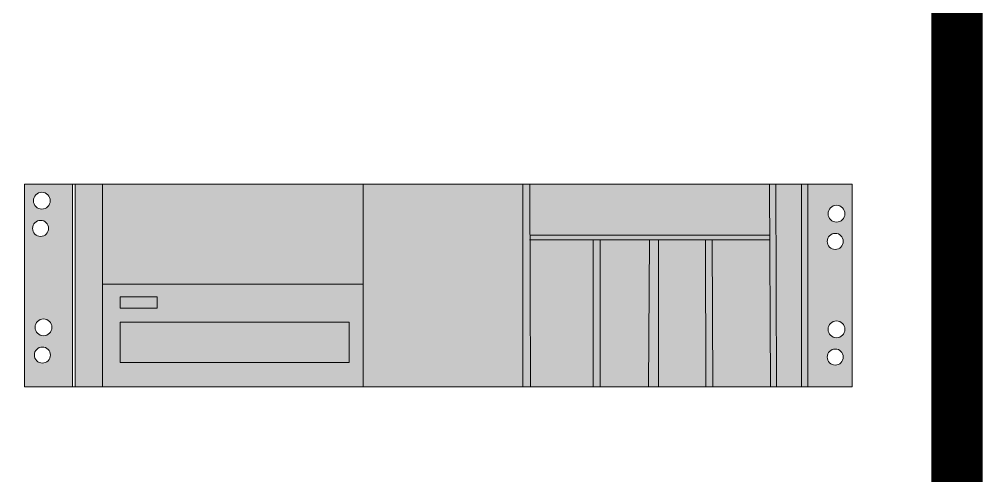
# Model space of a CAD drawing. Header units: inches. Extents: x -217 to 2701, y -906 to 3312.
# Drawn here: x 1569.02 to 1593.01, y 800.82 to 812.18 of the extents above; entities that cross this region are included whole.
import ezdxf

# ---------------------------------------------------------------- set-up
doc = ezdxf.new("R2010")
doc.units = ezdxf.units.IN
doc.header["$MEASUREMENT"] = 0
doc.layers.add('EL-LPDB', color=8, linetype='CONTINUOUS')
doc.layers.add('F', color=8, linetype='CONTINUOUS')
doc.layers.add('S.D condiut', color=8, linetype='CONTINUOUS', lineweight=9)

# ---------------------------------------------------------------- blocks, each defined once
blk = doc.blocks.new('NVR')
at = {"layer": 'S.D condiut', "ltscale": 8}
h = blk.add_hatch(color=0, dxfattribs=at)
h.set_gradient(color1=(15, 15, 15), color2=(77, 77, 77), one_color=1, tint=0.3, name='SPHERICAL')
h.paths.add_polyline_path([(-1946.151, 4639.159), (-1947.616, 4639.159), (-1947.616, 4632.974), (-1946.151, 4632.974)])
h.paths.add_polyline_path([(-1946.879, 4634.323, -1), (-1947.369, 4634.323, -1)], flags=16)
h.paths.add_polyline_path([(-1947.291, 4637.346, -1), (-1946.776, 4637.346, -1)], flags=16)
h.paths.add_polyline_path([(-1946.83, 4633.478, -1), (-1947.345, 4633.478, -1)], flags=16)
h.paths.add_polyline_path([(-1947.315, 4638.192, -1), (-1946.825, 4638.192, -1)], flags=16)
h.paths.add_polyline_path([(-1945.23, 4639.159), (-1946.063, 4639.159), (-1946.063, 4632.974), (-1945.23, 4632.974)])
h.paths.add_polyline_path([(-1937.263, 4636.029), (-1945.23, 4636.029), (-1945.23, 4632.974), (-1937.263, 4632.974)])
h.paths.add_polyline_path([(-1937.263, 4639.159), (-1945.23, 4639.159), (-1945.23, 4636.029), (-1937.263, 4636.029)])
h.paths.add_polyline_path([(-1944.692, 4637.19), (-1944.692, 4638.421), (-1937.69, 4638.421), (-1937.69, 4637.19)], flags=16)
h.paths.add_polyline_path([(-1943.561, 4636.762), (-1943.561, 4636.41), (-1944.695, 4636.41), (-1944.695, 4636.762)], flags=16)
h.paths.add_polyline_path([(-1932.385, 4639.159), (-1937.263, 4639.159), (-1937.263, 4636.029), (-1937.263, 4632.974), (-1932.383, 4632.974)])
h.paths.add_polyline_path([(-1924.84, 4634.531), (-1932.165, 4634.531), (-1932.169, 4632.974), (-1924.848, 4632.974)])
h.paths.add_polyline_path([(-1930.241, 4639.159), (-1932.153, 4639.159), (-1932.164, 4634.669), (-1930.238, 4634.669)])
h.paths.add_polyline_path([(-1928.544, 4639.159), (-1930.019, 4639.159), (-1930.027, 4634.669), (-1928.511, 4634.669)])
h.paths.add_polyline_path([(-1926.789, 4639.159), (-1928.245, 4639.159), (-1928.239, 4634.669), (-1926.799, 4634.67)])
h.paths.add_polyline_path([(-1924.815, 4639.159), (-1926.582, 4639.159), (-1926.601, 4634.67), (-1924.839, 4634.67)])
h.paths.add_polyline_path([(-1923.872, 4639.159), (-1924.634, 4639.159), (-1924.651, 4632.974), (-1923.872, 4632.974)])
h = blk.add_hatch(color=0, dxfattribs=at)
h.set_gradient(color1=(102, 102, 102), rotation=78, one_color=1, tint=1, name='INVCYLINDER')
h.paths.add_polyline_path([(-1937.69, 4638.421), (-1944.692, 4638.421), (-1944.692, 4637.19), (-1937.69, 4637.19)])
h.paths.add_polyline_path([(-1943.561, 4636.762), (-1944.695, 4636.762), (-1944.695, 4636.41), (-1943.561, 4636.41)])
h.paths.add_polyline_path([(-1932.153, 4639.159), (-1932.385, 4639.159), (-1932.383, 4632.974), (-1932.169, 4632.974)])
h.paths.add_polyline_path([(-1930.019, 4639.159), (-1930.241, 4639.159), (-1930.238, 4634.669), (-1930.027, 4634.669)])
h.paths.add_polyline_path([(-1928.245, 4639.159), (-1928.544, 4639.159), (-1928.511, 4634.669), (-1928.239, 4634.669)])
h.paths.add_polyline_path([(-1926.582, 4639.159), (-1926.789, 4639.159), (-1926.799, 4634.67), (-1926.601, 4634.67)])
h.paths.add_polyline_path([(-1924.634, 4639.159), (-1924.815, 4639.159), (-1924.848, 4632.974), (-1924.651, 4632.974)])
h.paths.add_polyline_path([(-1923.674, 4639.159), (-1923.872, 4639.159), (-1923.872, 4632.974), (-1923.674, 4632.974)])
h.paths.add_polyline_path([(-1924.839, 4634.67), (-1932.164, 4634.669), (-1932.165, 4634.531), (-1924.84, 4634.531)])
h = blk.add_hatch(color=0, dxfattribs=at)
h.set_gradient(color1=(15, 15, 15), color2=(77, 77, 77), one_color=1, tint=0.3, name='SPHERICAL')
h.paths.add_polyline_path([(-1923.674, 4632.974), (-1922.319, 4632.974), (-1922.319, 4639.159), (-1923.674, 4639.159)])
h.paths.add_polyline_path([(-1922.594, 4634.72, -1), (-1923.084, 4634.72, -1)], flags=16)
h.paths.add_polyline_path([(-1922.545, 4633.875, -1), (-1923.06, 4633.875, -1)], flags=16)
h.paths.add_polyline_path([(-1923.06, 4637.407, -1), (-1922.545, 4637.407, -1)], flags=16)
h.paths.add_polyline_path([(-1923.084, 4638.253, -1), (-1922.594, 4638.253, -1)], flags=16)
at = {"layer": 'S.D condiut', "ltscale": 8, "extrusion": (0, 0, -1)}
for p, q in [((-1922.319, 4639.159), (-1947.616, 4639.159)), ((-1947.616, 4639.159), (-1947.616, 4632.974)), ((-1946.151, 4639.159), (-1946.151, 4632.974)), ((-1946.063, 4639.159), (-1946.063, 4632.974)), ((-1945.23, 4632.974), (-1945.23, 4639.159)), ((-1937.263, 4639.159), (-1937.263, 4632.974)), ((-1932.385, 4639.159), (-1932.383, 4632.974)), ((-1932.153, 4639.159), (-1932.169, 4632.974)), ((-1930.241, 4639.159), (-1930.238, 4634.669)), ((-1930.019, 4639.159), (-1930.027, 4634.669)), ((-1928.544, 4639.159), (-1928.511, 4634.669)), ((-1928.245, 4639.159), (-1928.239, 4634.669)), ((-1926.789, 4639.159), (-1926.799, 4634.67)), ((-1926.582, 4639.159), (-1926.601, 4634.67)), ((-1924.815, 4639.159), (-1924.848, 4632.974)), ((-1924.634, 4639.159), (-1924.651, 4632.974)), ((-1923.872, 4639.159), (-1923.872, 4632.974)), ((-1923.674, 4639.159), (-1923.674, 4632.974)), ((-1922.319, 4632.974), (-1922.319, 4639.159)), ((-1937.69, 4638.421), (-1944.692, 4638.421)), ((-1944.692, 4638.421), (-1944.692, 4637.19)), ((-1937.69, 4638.421), (-1937.69, 4637.19)), ((-1944.692, 4637.19), (-1937.69, 4637.19)), ((-1944.695, 4636.41), (-1944.695, 4636.762)), ((-1944.695, 4636.762), (-1943.561, 4636.762)), ((-1943.561, 4636.762), (-1943.561, 4636.41)), ((-1943.561, 4636.41), (-1944.695, 4636.41)), ((-1945.23, 4636.029), (-1937.263, 4636.029)), ((-1924.841, 4634.67), (-1932.184, 4634.669)), ((-1924.841, 4634.531), (-1932.166, 4634.531)), ((-1947.616, 4632.974), (-1922.319, 4632.974))]:
    blk.add_line(p, q, dxfattribs=at)
for centre, radius in [((1947.07, 4638.192), 0.245), ((1922.839, 4638.253), 0.245), ((1947.033, 4637.346), 0.257), ((1922.802, 4637.407), 0.257), ((1922.839, 4634.72), 0.245), ((1947.124, 4634.323), 0.245), ((1922.802, 4633.875), 0.257), ((1947.087, 4633.478), 0.257)]:
    blk.add_circle(centre, radius, dxfattribs=at)

msp = doc.modelspace()

# ---------------------------------------------------------------- linework, layer by layer
at = {"layer": 'EL-LPDB', "const_width": 1.28}
msp.add_lwpolyline([(1566.769, 814), (1566.769, 788.4), (1592.369, 788.4), (1592.369, 814), (1566.769, 814)], dxfattribs=at)

# ---------------------------------------------------------------- block references
at = {"layer": 'F', "linetype": 'ByBlock', "extrusion": (0, 0, -1), "xscale": 0.8146943999881844, "yscale": 0.8146943999881844, "zscale": 0.8146943999881844, "rotation": 180}
msp.add_blockref('NVR', (-3155.863, 4582.536), dxfattribs=at)

doc.saveas('drawing.dxf')
